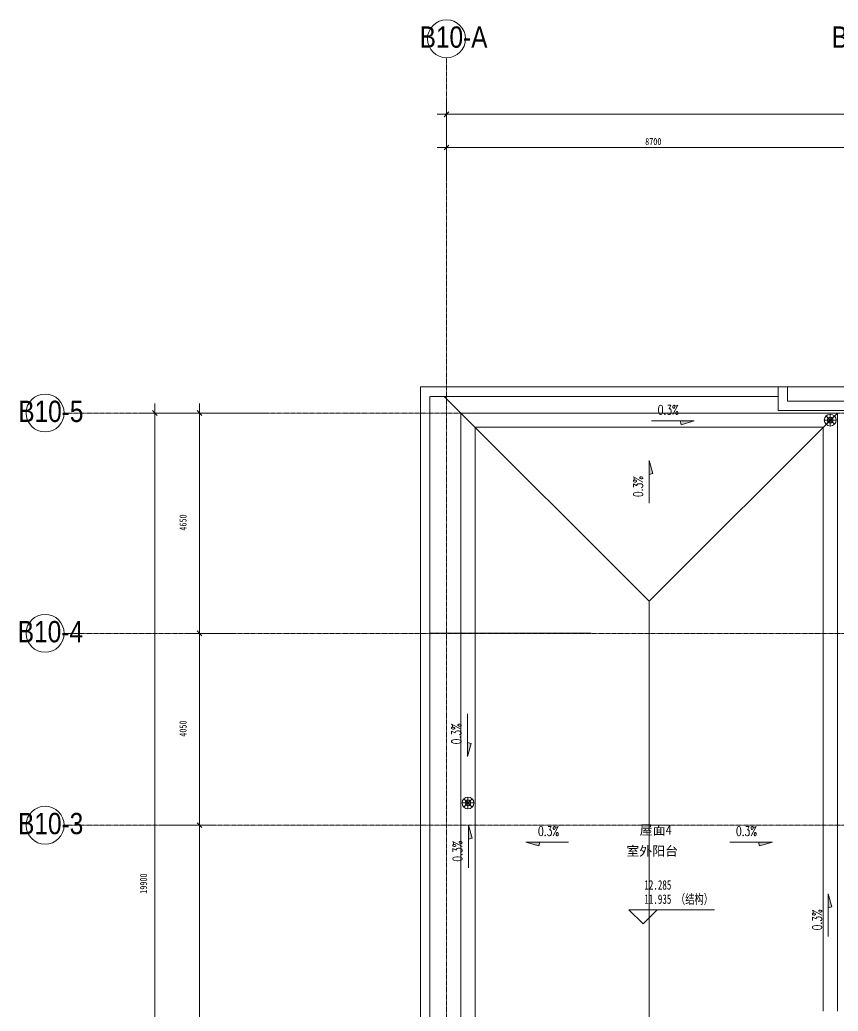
# Model space of a CAD drawing. Header units: millimetres. Extents: x 147592 to 200208, y -27981 to 8299.
# Drawn here: x 147592 to 164868, y -12625 to 8299 of the extents above; entities that cross this region are included whole.
import ezdxf

# ---------------------------------------------------------------- set-up
doc = ezdxf.new("R2010")
doc.units = ezdxf.units.MM
doc.linetypes.add('架空线_2_', pattern=[3.97, 2.38, -1.59])
doc.linetypes.add('轴网线', pattern=[22.24, 12.7, -3.18, 3.18, -3.18])
for name, color, linetype, lineweight in [('A-____-____-DIMS', 7, 'Continuous', 5), ('A-____-____-DIMS-100', 7, 'Continuous', 5), ('A-____-NOTE-TEXT', 7, 'Continuous', 5), ('A-DETL-____-OTLN', 7, 'Continuous', 5), ('A-WALL-____-OTLN', 7, 'Continuous', 13), ('G-____-____-DIMS', 7, 'Continuous', 5), ('G-____-____-TEXT', 7, 'Continuous', 5), ('I-WALL-____-OTLN', 7, 'Continuous', 13), ('Q-SPCQ-____-OTLN', 7, 'Continuous', 5), ('S-COLS-____-MCUT', 7, 'Continuous', 5), ('S-FNDN-____-OTLN', 7, 'Continuous', 5), ('S-GRID-____-IDEN', 7, 'Continuous', 5), ('S-GRID-____-OTLN', 7, 'Continuous', 5), ('S-STRS-____-MBND', 7, 'Continuous', 5), ('S-STRS-____-OTLN', 7, 'Continuous', 5)]:
    doc.layers.add(name, color=color, linetype=linetype, lineweight=lineweight)
doc.layers.add('A-FLOR-____-OTLN', color=7, linetype='Continuous', lineweight=13, true_color=0x007f00)
doc.styles.add('RomanD', font='romand__.ttf', dxfattribs={"width": 0.7, "height": 200})
doc.styles.add('TJ_FangSong_Narrow', font='', dxfattribs={"height": 450})
doc.styles.add('仿宋_1', font='', dxfattribs={"width": 0.7, "height": 150})
doc.styles.add('仿宋_2', font='', dxfattribs={"width": 0.7, "height": 200})
doc.styles.add('黑体', font='', dxfattribs={"height": 200})
doc.styles.get('TJ_FangSong_Narrow').set_extended_font_data('TJ_FangSong_Narrow')
doc.styles.get('仿宋_1').set_extended_font_data('FangSong')
doc.styles.get('仿宋_2').set_extended_font_data('FangSong')
doc.styles.get('黑体').set_extended_font_data('SimHei')
doc.dimstyles.new('对角线_-_1_5mm_仿宋', dxfattribs={"dimscale": 304.8, "dimtxt": 193.128667, "dimasz": 0.328084, "dimexe": 0.82021, "dimexo": 0.0625, "dimgap": 0.065617, "dimtad": 1, "dimdec": 0, "dimdsep": 46, "dimtxsty": '仿宋_1', "dimblk1": 'OBLIQUE', "dimblk2": 'OBLIQUE', "dimsah": 1, "dimcen": 0.09, "dimdle": 0.656168, "dimazin": 0, "dimtfac": 1, "dimtdec": 4, "dimtix": 1, "dimtmove": 2, "dimatfit": 3, "dimfxl": 2.624672, "dimfxlon": 1, "dimtvp": 1, "dimtolj": 1, "dimtzin": 0, "dimarcsym": 2})
doc.dimstyles.new('对角线_-_1_5mm_仿宋_1', dxfattribs={"dimscale": 304.8, "dimtxt": 193.128667, "dimasz": 0.328084, "dimexe": 0.82021, "dimexo": 0.0625, "dimgap": 0.065617, "dimtad": 1, "dimdec": 0, "dimdsep": 46, "dimtxsty": '仿宋_1', "dimblk1": 'OBLIQUE', "dimblk2": 'OBLIQUE', "dimsah": 1, "dimcen": 0.09, "dimdle": 0.656168, "dimazin": 0, "dimtfac": 1, "dimtdec": 4, "dimtix": 1, "dimtmove": 0, "dimatfit": 3, "dimfxl": 2.624672, "dimfxlon": 1, "dimtvp": 1, "dimtolj": 1, "dimtzin": 0, "dimarcsym": 2})

# ---------------------------------------------------------------- blocks, each defined once
blk = doc.blocks.new('雨水斗 2d - 地漏 R100-669040-四层给排水_消防平面图')
at = {"layer": 'Q-SPCQ-____-OTLN', "color": 251, "true_color": 0x515151}
for p, q in [((-125, 0), (-60, 0)), ((-42, 42), (-88, 88)), ((125, 0), (-60, 0)), ((88, 88), (-42, -42)), ((-42, 42), (88, -88)), ((0, 60), (0, 125)), ((0, 60), (0, -125)), ((-88, -88), (-42, -42))]:
    blk.add_line(p, q, dxfattribs=at)
for radius in [125, 60]:
    blk.add_circle((0, 0), radius, dxfattribs=at)
blk = doc.blocks.new('DIMBLOCK2-四层给排水_消防平面图')
at = {"layer": 'A-____-____-DIMS-100', "color": 173, "true_color": 0x5151ff}
for p, q in [((150583, -8700), (151633, -8700)), ((151383, -8700), (150583, -8700)), ((151383, -8700), (151333, -8650)), ((151383, -17400), (151383, -8700)), ((151383, -8700), (151433, -8750)), ((151383, -17400), (151333, -17350)), ((152086, -17400), (151133, -17400)), ((151383, -17400), (151433, -17450)), ((151383, -17400), (152086, -17400))]:
    blk.add_line(p, q, dxfattribs=at)
at = {"layer": 'A-____-____-DIMS-100', "color": 0, "insert": (150961, -13207), "char_height": 150, "width": 377.27, "attachment_point": 1, "rotation": 90, "line_spacing_factor": 0.898273, "style": '仿宋_1'}
blk.add_mtext('8700', dxfattribs=at)
blk = doc.blocks.new('_Oblique')
at = {"color": 0, "linetype": 'ByBlock', "lineweight": -2}
blk.add_line((-0.5, -0.5), (0.5, 0.5), dxfattribs=at)
blk = doc.blocks.new('DIMBLOCK3-四层给排水_消防平面图')
at = {"layer": 'A-____-____-DIMS-100', "color": 173, "true_color": 0x5151ff}
for p, q in [((151383, -4650), (151333, -4600)), ((152086, -4650), (151133, -4650)), ((151383, -8700), (151383, -4650)), ((151383, -4650), (151433, -4700)), ((151383, -4650), (152086, -4650)), ((150583, -8700), (151633, -8700)), ((151383, -8700), (150583, -8700)), ((151383, -8700), (151333, -8650)), ((151383, -8700), (151433, -8750))]:
    blk.add_line(p, q, dxfattribs=at)
at = {"layer": 'A-____-____-DIMS-100', "color": 0, "insert": (150961, -6832), "char_height": 150, "width": 377.27, "attachment_point": 1, "rotation": 90, "line_spacing_factor": 0.898273, "style": '仿宋_1'}
blk.add_mtext('4050', dxfattribs=at)
blk = doc.blocks.new('DIMBLOCK4-四层给排水_消防平面图')
at = {"layer": 'A-____-____-DIMS-100', "color": 173, "true_color": 0x5151ff}
for p, q in [((151383, 0), (151333, 50)), ((151383, -4650), (151383, 200)), ((152786, 0), (151133, 0)), ((151383, 0), (151433, -50)), ((151383, 0), (152786, 0)), ((151383, -4650), (151333, -4600)), ((152086, -4650), (151133, -4650)), ((151383, -4650), (151433, -4700)), ((151383, -4650), (152086, -4650))]:
    blk.add_line(p, q, dxfattribs=at)
at = {"layer": 'A-____-____-DIMS-100', "color": 0, "insert": (150961, -2482), "char_height": 150, "width": 377.27, "attachment_point": 1, "rotation": 90, "line_spacing_factor": 0.898273, "style": '仿宋_1'}
blk.add_mtext('4650', dxfattribs=at)
blk = doc.blocks.new('DIMBLOCK5-四层给排水_消防平面图')
at = {"layer": 'A-____-____-DIMS-100', "color": 173, "true_color": 0x5151ff}
for p, q in [((150441, 0), (150391, 50)), ((150441, -20100), (150441, 200)), ((152312, 0), (150191, 0)), ((150441, 0), (150491, -50)), ((150441, 0), (152312, 0)), ((150441, -19900), (150391, -19850)), ((152312, -19900), (150191, -19900)), ((150441, -19900), (150491, -19950)), ((150441, -19900), (152312, -19900))]:
    blk.add_line(p, q, dxfattribs=at)
at = {"layer": 'A-____-____-DIMS-100', "color": 0, "insert": (150128, -10146), "char_height": 150, "width": 471.59, "attachment_point": 1, "rotation": 90, "line_spacing_factor": 0.898273, "style": '仿宋_1'}
blk.add_mtext('19900', dxfattribs=at)
blk = doc.blocks.new('DIMBLOCK6-四层给排水_消防平面图')
at = {"layer": 'A-____-____-DIMS-100', "color": 173, "true_color": 0x5151ff}
for p, q in [((156600, 4901), (156600, 5855)), ((156600, 5605), (156650, 5655)), ((165300, 4485), (165300, 5855)), ((165300, 5605), (165350, 5655)), ((156400, 5605), (165300, 5605)), ((156600, 5605), (156550, 5555)), ((156600, 5605), (156600, 4901)), ((165300, 5605), (165250, 5555)), ((165300, 5605), (165300, 4485))]:
    blk.add_line(p, q, dxfattribs=at)
at = {"layer": 'A-____-____-DIMS-100', "color": 0, "insert": (160793, 5806), "char_height": 150, "width": 377.27, "attachment_point": 1, "line_spacing_factor": 0.898273, "style": '仿宋_1'}
blk.add_mtext('8700', dxfattribs=at)
blk = doc.blocks.new('DIMBLOCK10-四层给排水_消防平面图')
at = {"layer": 'A-____-____-DIMS-100', "color": 173, "true_color": 0x5151ff}
for p, q in [((156600, 4901), (156600, 6555)), ((191400, 3539), (191400, 6555)), ((156400, 6305), (191600, 6305)), ((156600, 6305), (156550, 6255)), ((156600, 6305), (156650, 6355)), ((156600, 6305), (156600, 4901)), ((191400, 6305), (191350, 6255)), ((191400, 6305), (191450, 6355)), ((191400, 6305), (191400, 3539))]:
    blk.add_line(p, q, dxfattribs=at)
at = {"layer": 'A-____-____-DIMS-100', "color": 0, "insert": (173804, 6506), "char_height": 150, "width": 471.59, "attachment_point": 1, "line_spacing_factor": 0.898273, "style": '仿宋_1'}
blk.add_mtext('34800', dxfattribs=at)
blk = doc.blocks.new('轴网 - R4_0-512320-四层给排水_消防平面图')
at = {"layer": 'S-GRID-____-IDEN', "color": 173, "true_color": 0x5151ff}
blk.add_circle((0, 0), 4, dxfattribs=at)
blk = doc.blocks.new('高程点 - 相对高程点-103621-四层给排水_消防平面图')
at = {"layer": 'G-____-____-DIMS', "color": 173, "true_color": 0x5151ff}
for p, q in [((15.06, 2.99), (-2.99, 2.99)), ((0, 0), (-2.99, 2.99)), ((0, 0), (2.99, 2.99))]:
    blk.add_line(p, q, dxfattribs=at)
blk = doc.blocks.new('TJ符号_排水箭头_小 - 排水箭头 小-2094122-四层给排水_消防平面图')
at = {"layer": 'A-____-NOTE-TEXT', "true_color": 0x888888}
blk.add_hatch(color=252, dxfattribs=at).paths.add_polyline_path([(2.73, -0.78), (0, 0), (2.95, 0)], flags=0)
at = {"layer": 'A-____-NOTE-TEXT', "color": 173, "true_color": 0x5151ff}
for p, q in [((0, 0), (2.73, -0.78)), ((0, 0), (9, 0)), ((2.73, -0.78), (2.95, 0))]:
    blk.add_line(p, q, dxfattribs=at)
blk = doc.blocks.new('TJ符号_排水箭头_小 - 排水箭头 小-2094220-四层给排水_消防平面图')
at = {"layer": 'A-____-NOTE-TEXT', "true_color": 0x888888}
blk.add_hatch(color=252, dxfattribs=at).paths.add_polyline_path([(2.73, 0.78), (2.95, 0), (0, 0)], flags=0)
at = {"layer": 'A-____-NOTE-TEXT', "color": 173, "true_color": 0x5151ff}
for p, q in [((0, 0), (2.73, 0.78)), ((2.73, 0.78), (2.95, 0)), ((0, 0), (9, 0))]:
    blk.add_line(p, q, dxfattribs=at)
blk = doc.blocks.new('YXQH_ST_B9-20_rvt-1-四层给排水_消防平面图')
at = {"layer": 'A-FLOR-____-OTLN', "color": 95, "lineweight": 18, "true_color": 0x51a751}
for p, q in [((165000, 550), (165800, 550)), ((165000, 250), (165000, 550)), ((165800, 550), (165800, 250)), ((176200, 550), (177100, 550)), ((176200, 250), (176200, 550)), ((177100, 550), (177100, -475)), ((167350, 250), (174650, 250)), ((168250, -50), (168250, -4390)), ((170900, -50), (168250, -50)), ((171100, -50), (170900, -50)), ((173750, -50), (171100, -50)), ((173750, -4390), (173750, -50)), ((176800, -475), (176800, -600)), ((177100, -475), (176800, -475)), ((165300, -1650), (165300, -1450)), ((168000, -1450), (168000, -1650)), ((174003, -1650), (174003, -1450)), ((176500, -1450), (176500, -1650)), ((176800, -1350), (176800, -6500)), ((168250, -4390), (168250, -4550)), ((173750, -4550), (173750, -4390)), ((171100, -4650), (170900, -4650)), ((170900, -6100), (171100, -6100)), ((170900, -6100), (171100, -6100)), ((170900, -6350), (169019, -6350)), ((171879, -6350), (171100, -6350)), ((176800, -6500), (176800, -6800)), ((178000, -6500), (182550, -6500)), ((178000, -6500), (178000, -6800)), ((182950, -6500), (183250, -6500)), ((183250, -6500), (183250, -6900)), ((176850, -6800), (176800, -6800)), ((176900, -6800), (176850, -6800)), ((177950, -6800), (177900, -6800)), ((178000, -6800), (177950, -6800)), ((183250, -6900), (182950, -6900)), ((182950, -7000), (182950, -8150)), ((182950, -8150), (182950, -8350)), ((170750, -8750), (170900, -8750)), ((171100, -8750), (171250, -8750)), ((176803, -17650), (176803, -17700)), ((178200, -17650), (176803, -17650)), ((182450, -17650), (181800, -17650)), ((165000, -20000), (165000, -17950)), ((176803, -19800), (176803, -20000)), ((166175, -20000), (165000, -20000)), ((169750, -20000), (168625, -20000)), ((169750, -20300), (169750, -20000)), ((173400, -20000), (173400, -20150)), ((176803, -20000), (173400, -20000)), ((176803, -20000), (177200, -20000)), ((173400, -20300), (169750, -20300))]:
    blk.add_line(p, q, dxfattribs=at)
at = {"layer": 'I-WALL-____-OTLN', "color": 251, "lineweight": 18, "true_color": 0x515151}
for p, q in [((156050, -17750), (156050, 550)), ((156250, 550), (156050, 550)), ((156250, 550), (163600, 550)), ((156250, 350), (156250, -17750)), ((163600, 350), (156250, 350)), ((163600, 50), (163600, 350)), ((182950, -8150), (185150, -8150)), ((182950, -8150), (182950, -8350)), ((185150, -8350), (185150, -8150)), ((184950, -8350), (182950, -8350)), ((184950, -20100), (184950, -8350)), ((185150, -8350), (185150, -20300)), ((156050, -17750), (156050, -17950)), ((156250, -17750), (165000, -17750)), ((165000, -17950), (165000, -17750)), ((165000, -17950), (156050, -17950)), ((177200, -20300), (177200, -20000)), ((177200, -20000), (177400, -20000)), ((177400, -20000), (177400, -20100)), ((177400, -20100), (184950, -20100)), ((177200, -20300), (177400, -20300)), ((184950, -20300), (177400, -20300)), ((184950, -20300), (185150, -20300))]:
    blk.add_line(p, q, dxfattribs=at)
at = {"layer": 'S-COLS-____-MCUT', "color": 251, "lineweight": 18, "true_color": 0x515151}
for p, q in [((165009, 250), (165000, 250)), ((165000, 250), (165000, -250)), ((165200, 250), (165009, 250)), ((165500, 250), (165200, 250)), ((165500, 150), (165500, 250)), ((176400, 250), (176200, 250)), ((176200, 250), (176200, 50)), ((176800, 250), (176400, 250)), ((176800, -350), (176800, 250)), ((165500, -50), (165500, 150)), ((176200, 50), (176200, -350)), ((165500, -250), (165500, -50)), ((165000, -250), (165030, -250)), ((165031, -250), (165200, -250)), ((165200, -250), (165500, -250)), ((176200, -350), (176600, -350)), ((176600, -350), (176800, -350)), ((182950, -6500), (182550, -6500)), ((182550, -6500), (182550, -6700)), ((182950, -6800), (182950, -6500)), ((182550, -6700), (182550, -7000)), ((182950, -6900), (182950, -6800)), ((182950, -7000), (182950, -6900)), ((182550, -7000), (182750, -7000)), ((182750, -7000), (182950, -7000)), ((165022, -8500), (165000, -8500)), ((165000, -8500), (165000, -9000)), ((165200, -8500), (165024, -8500)), ((165500, -8500), (165200, -8500)), ((165500, -9000), (165500, -8500)), ((176450, -8500), (176300, -8500)), ((176300, -8500), (176300, -9050)), ((176800, -8500), (176450, -8500)), ((176800, -9050), (176800, -8500)), ((182750, -8450), (182450, -8450)), ((182450, -8450), (182450, -8950)), ((182950, -8450), (182750, -8450)), ((182950, -8950), (182950, -8450)), ((170900, -8750), (170750, -8750)), ((170750, -8750), (170750, -8950)), ((171100, -8750), (170900, -8750)), ((171250, -8750), (171100, -8750)), ((171250, -8950), (171250, -8750)), ((170750, -8950), (170750, -9250)), ((171250, -9250), (171250, -8950)), ((182450, -8950), (182750, -8950)), ((182750, -8950), (182950, -8950)), ((165000, -9000), (165200, -9000)), ((165200, -9000), (165500, -9000)), ((176300, -9050), (176450, -9050)), ((176450, -9050), (176800, -9050)), ((170750, -9250), (170900, -9250)), ((170900, -9250), (171100, -9250)), ((171100, -9250), (171250, -9250)), ((165200, -17050), (165000, -17050)), ((165000, -17050), (165000, -17650)), ((165600, -17050), (165200, -17050)), ((165600, -17650), (165600, -17050)), ((173900, -17150), (173750, -17150)), ((173750, -17150), (173750, -17500)), ((174100, -17150), (173900, -17150)), ((174250, -17150), (174100, -17150)), ((174250, -17500), (174250, -17150)), ((182750, -17150), (182450, -17150)), ((182450, -17150), (182450, -17500)), ((182950, -17150), (182750, -17150)), ((182950, -17650), (182950, -17150)), ((170150, -17450), (169750, -17450)), ((169750, -17450), (169750, -17500)), ((169750, -17500), (169750, -17650)), ((170150, -17500), (170150, -17450)), ((170150, -17650), (170150, -17500)), ((171645, -17450), (171245, -17450)), ((171245, -17450), (171245, -17500)), ((171245, -17500), (171245, -17650)), ((171645, -17500), (171645, -17450)), ((171645, -17650), (171645, -17500)), ((173750, -17500), (173750, -17650)), ((174250, -17650), (174250, -17500)), ((182450, -17500), (182450, -17650)), ((165000, -17650), (165200, -17650)), ((165200, -17650), (165600, -17650)), ((169750, -17650), (170150, -17650)), ((171245, -17650), (171645, -17650)), ((173750, -17650), (174250, -17650)), ((182450, -17650), (182950, -17650)), ((169950, -19800), (169750, -19800)), ((169750, -19800), (169750, -19900)), ((170150, -19800), (169950, -19800)), ((170150, -20000), (170150, -19800)), ((171645, -19800), (171245, -19800)), ((171245, -19800), (171245, -20000)), ((171645, -20000), (171645, -19800)), ((169750, -19900), (169750, -20000)), ((169750, -20000), (169950, -20000)), ((169950, -20000), (170150, -20000)), ((171245, -20000), (171645, -20000))]:
    blk.add_line(p, q, dxfattribs=at)
at = {"layer": 'S-FNDN-____-OTLN', "color": 251, "lineweight": 18, "true_color": 0x515151}
for p, q in [((167600, -110), (165600, -110)), ((165600, -110), (165600, -310)), ((167600, -310), (167600, -110)), ((176200, -110), (174400, -110)), ((174400, -110), (174400, -310)), ((165600, -310), (167600, -310)), ((174400, -310), (176200, -310)), ((167600, -850), (165600, -850)), ((165600, -850), (165600, -1050)), ((167600, -1050), (167600, -850)), ((176200, -850), (174400, -850)), ((174400, -850), (174400, -1050)), ((176200, -1050), (176200, -850)), ((165600, -1050), (167600, -1050)), ((174400, -1050), (176200, -1050))]:
    blk.add_line(p, q, dxfattribs=at)
at = {"layer": 'S-STRS-____-MBND', "color": 251, "linetype": '架空线_2_', "lineweight": 18, "true_color": 0x515151}
for p, q in [((171445, -17700), (171445, -18700)), ((171445, -17700), (174825, -17700)), ((171705, -17700), (171705, -18700)), ((171705, -17700), (171705, -18700)), ((171965, -17700), (171965, -18700)), ((171965, -17700), (171965, -18700)), ((172225, -17700), (172225, -18700)), ((172225, -17700), (172225, -18700)), ((172485, -17700), (172485, -18700)), ((172485, -17700), (172485, -18700)), ((172745, -17700), (172745, -18700)), ((172745, -17700), (172745, -18700)), ((173005, -17700), (173005, -18700)), ((173005, -17700), (173005, -18700)), ((173265, -17700), (173265, -18700)), ((173265, -17700), (173265, -18700)), ((173525, -17700), (173525, -18700)), ((173525, -17700), (173525, -18700)), ((173785, -17700), (173785, -18700)), ((173785, -17700), (173785, -18700)), ((174045, -17700), (174045, -18700)), ((174045, -17700), (174045, -18700)), ((174305, -17700), (174305, -18700)), ((174305, -17700), (174305, -18700)), ((174565, -17700), (174565, -18700)), ((174565, -17700), (174565, -18700)), ((174825, -17700), (174825, -18700)), ((171445, -18700), (174825, -18700)), ((171495, -19800), (171495, -18800)), ((172822, -18800), (171495, -18800)), ((171755, -19800), (171755, -18800)), ((171755, -19800), (171755, -18800)), ((172015, -19800), (172015, -18800)), ((172015, -19800), (172015, -18800)), ((172275, -19800), (172275, -18800)), ((172275, -19800), (172275, -18800)), ((172535, -19800), (172535, -18800)), ((172535, -19800), (172535, -18800)), ((172795, -19800), (172795, -18800)), ((172795, -19800), (172795, -18800)), ((173055, -19800), (173055, -19300)), ((173055, -19800), (173055, -19300)), ((173200, -19800), (171495, -19800)), ((173288, -19800), (173200, -19800))]:
    blk.add_line(p, q, dxfattribs=at)
at = {"layer": 'S-STRS-____-MBND', "color": 251, "lineweight": 18, "true_color": 0x515151}
blk.add_line((172822, -18800), (173288, -19800), dxfattribs=at)
at = {"layer": 'S-STRS-____-OTLN', "color": 251, "lineweight": 18, "true_color": 0x515151}
for p, q in [((170900, -1790), (170900, -1530)), ((170900, -1790), (170900, -1530)), ((171100, -1790), (171100, -1530)), ((171100, -1790), (171100, -1530)), ((170900, -2050), (170900, -1790)), ((170900, -2050), (170900, -1790)), ((171100, -2050), (171100, -1790)), ((171100, -2050), (171100, -1790)), ((170900, -2310), (170900, -2050)), ((170900, -2310), (170900, -2050)), ((171100, -2310), (171100, -2050)), ((171100, -2310), (171100, -2050)), ((170900, -2570), (170900, -2310)), ((170900, -2570), (170900, -2310)), ((171100, -2570), (171100, -2310)), ((171100, -2570), (171100, -2310)), ((170900, -2830), (170900, -2570)), ((170900, -2830), (170900, -2570)), ((171100, -2830), (171100, -2570)), ((171100, -2830), (171100, -2570)), ((170900, -3090), (170900, -2830)), ((170900, -3090), (170900, -2830)), ((171100, -3090), (171100, -2830)), ((171100, -3090), (171100, -2830)), ((170900, -3350), (170900, -3090)), ((170900, -3350), (170900, -3090)), ((171100, -3350), (171100, -3090)), ((171100, -3350), (171100, -3090)), ((170900, -3610), (170900, -3350)), ((170900, -3610), (170900, -3350)), ((171100, -3610), (171100, -3350)), ((171100, -3610), (171100, -3350)), ((170900, -3870), (170900, -3610)), ((170900, -3870), (170900, -3610)), ((171100, -3870), (171100, -3610)), ((171100, -3870), (171100, -3610)), ((170900, -4130), (170900, -3870)), ((170900, -4130), (170900, -3870)), ((171100, -4130), (171100, -3870)), ((171100, -4130), (171100, -3870)), ((170900, -4390), (170900, -4130)), ((170900, -4390), (170900, -4130)), ((171100, -4390), (171100, -4130)), ((171100, -4390), (171100, -4130)), ((168250, -4390), (168250, -4550)), ((170900, -4650), (170900, -4390)), ((170900, -4650), (170900, -4390)), ((171100, -4650), (171100, -4390)), ((171100, -4650), (171100, -4390)), ((172525, -4390), (172525, -4650)), ((173750, -4390), (172525, -4390)), ((173750, -4390), (173750, -4650)), ((173750, -4650), (172525, -4650)), ((173055, -18800), (172822, -18800)), ((173082, -18800), (173055, -18800)), ((173055, -19300), (173055, -18800)), ((173315, -19300), (173315, -19200)), ((173315, -19800), (173315, -19400)), ((173315, -19800), (173288, -19800)), ((173548, -19800), (173315, -19800)), ((173575, -19800), (173548, -19800)), ((173835, -19800), (173575, -19800)), ((174095, -19800), (173835, -19800)), ((174355, -19800), (174095, -19800)), ((174615, -19800), (174355, -19800)), ((174875, -19800), (174615, -19800))]:
    blk.add_line(p, q, dxfattribs=at)
at = {"layer": 'S-STRS-____-OTLN', "color": 251, "linetype": '架空线_2_', "lineweight": 18, "true_color": 0x515151}
for p, q in [((173750, -4390), (172525, -4390)), ((173055, -19300), (173055, -18800)), ((173315, -19300), (173315, -19200)), ((173315, -19800), (173315, -19400))]:
    blk.add_line(p, q, dxfattribs=at)
blk = doc.blocks.new('YXQH_AR_B9-20_rvt-1-四层给排水_消防平面图')
at = {"layer": 'A-DETL-____-OTLN', "color": 251, "true_color": 0x515151}
for p, q in [((156552.5, 350), (160876.3, -3973.8)), ((156902.5, -17550), (156902.5, 0)), ((164850, 0), (156902.5, 0)), ((164850, 0), (160876.3, -3973.8)), ((164850, 0), (164850, -12625)), ((157202.5, -17250), (157202.5, -300)), ((164550, -300), (157202.5, -300)), ((164550, -300), (164550, -12625)), ((160876.3, -3973.8), (160876.3, -13576.2)), ((156250, -4649.7), (159650.4, -4649.7))]:
    blk.add_line(p, q, dxfattribs=at)
at = {"layer": 'A-FLOR-____-OTLN', "color": 8, "lineweight": 5, "true_color": 0x7f7f7f}
for p, q in [((165000, 550), (163600, 550)), ((163600, 550), (163600, 50)), ((157579.4, 350), (156250, 350)), ((163600, 50), (165000, 50))]:
    blk.add_line(p, q, dxfattribs=at)
at = {"layer": 'A-WALL-____-OTLN', "color": 251, "lineweight": 5, "true_color": 0x515151}
for p, q in [((156050, 550), (163600, 550)), ((156050, 550), (156050, 350)), ((163800, 550), (163600, 550)), ((163800, 550), (163800, 250)), ((156050, -17750), (156050, 350)), ((156250, 350), (156250, -17750)), ((163600, 350), (156250, 350)), ((163600, 50), (163600, 350)), ((163800, 250), (165000, 250)), ((163600, 50), (163800, 50)), ((165000, 50), (163800, 50))]:
    blk.add_line(p, q, dxfattribs=at)
at = {"layer": 'S-GRID-____-OTLN', "color": 173, "linetype": '轴网线', "true_color": 0x5151ff}
for p, q in [((156600, 7499.5), (156600, -27181.2)), ((199020.5, 0), (148525.8, 0)), ((199020.5, -4650), (148525.8, -4650)), ((199020.5, -8700), (148525.8, -8700))]:
    blk.add_line(p, q, dxfattribs=at)
at = {"color": 251, "lineweight": 5, "true_color": 0x515151}
for name, p, xscale, yscale, zscale, rotation in [('轴网 - R4_0-512320-四层给排水_消防平面图', (156600, 7899.5), 99.99999999999993, 99.99999999999993, 99.99999999999993, 180), ('轴网 - R4_0-512320-四层给排水_消防平面图', (148125.8, 0), 99.99999999999993, 99.99999999999993, 99.99999999999993, 89.99999999999984), ('TJ符号_排水箭头_小 - 排水箭头 小-2094220-四层给排水_消防平面图', (161829.5, -168), 99.99999999999999, 99.99999999999999, 99.99999999999999, 180), ('TJ符号_排水箭头_小 - 排水箭头 小-2094220-四层给排水_消防平面图', (160879.5, -1004.2), 99.99999999999999, 99.99999999999999, 99.99999999999999, 270.0000000000004), ('轴网 - R4_0-512320-四层给排水_消防平面图', (148125.8, -4650), 99.99999999999993, 99.99999999999993, 99.99999999999993, 89.99999999999984), ('TJ符号_排水箭头_小 - 排水箭头 小-2094122-四层给排水_消防平面图', (157042, -7251.7), 100, 100, 100, 89.99999999999892), ('轴网 - R4_0-512320-四层给排水_消防平面图', (148125.8, -8700), 99.99999999999993, 99.99999999999993, 99.99999999999993, 89.99999999999984), ('TJ符号_排水箭头_小 - 排水箭头 小-2094220-四层给排水_消防平面图', (157065.9, -8700), 100, 100, 100, 270.0000000000007), ('TJ符号_排水箭头_小 - 排水箭头 小-2094220-四层给排水_消防平面图', (163479.4, -9059.4), 99.99999999999999, 99.99999999999999, 99.99999999999999, 180), ('TJ符号_排水箭头_小 - 排水箭头 小-2094220-四层给排水_消防平面图', (164659.1, -10148.3), 100, 100, 100, 270.0000000000007)]:
    blk.add_blockref(name, p, dxfattribs=dict(at, xscale=xscale, yscale=yscale, zscale=zscale, rotation=rotation))
for p in [(164700, -150), (157052.5, -8230)]:
    blk.add_blockref('雨水斗 2d - 地漏 R100-669040-四层给排水_消防平面图', p, dxfattribs=at)
for name, p, xscale, yscale, zscale in [('TJ符号_排水箭头_小 - 排水箭头 小-2094122-四层给排水_消防平面图', (158273.1, -9059.4), 99.99999999999999, 99.99999999999999, 99.99999999999999), ('高程点 - 相对高程点-103621-四层给排水_消防平面图', (160747.6, -10784.9), 99.99999999999993, 99.99999999999993, 99.99999999999993)]:
    blk.add_blockref(name, p, dxfattribs=dict(at, xscale=xscale, yscale=yscale, zscale=zscale))
at = {"layer": 'A-____-NOTE-TEXT', "color": 251, "true_color": 0x515151, "char_height": 200, "width": 611.688, "attachment_point": 1, "style": 'RomanD'}
for insert in [(161059.9, 167.7), (158533.1, -8723.7), (162709.9, -8723.7)]:
    blk.add_mtext('0.3%', dxfattribs=dict(at, insert=insert))
at = {"layer": 'A-____-NOTE-TEXT', "color": 251, "true_color": 0x515151, "char_height": 200, "width": 611.688, "attachment_point": 1, "rotation": 90, "style": 'RomanD'}
for insert in [(160543.8, -1773.8), (156706.3, -6991.7), (156730.2, -9469.6), (164323.4, -10917.9)]:
    blk.add_mtext('0.3%', dxfattribs=dict(at, insert=insert))
at = {"layer": 'G-____-____-DIMS', "color": 251, "true_color": 0x515151, "insert": (160775.1, -9859.7), "char_height": 200, "width": 1853.983, "attachment_point": 1, "line_spacing_factor": 0.898273, "style": '仿宋_2'}
blk.add_mtext('12.285\\P11.935 （结构）', dxfattribs=at)
at = {"layer": 'G-____-____-TEXT', "color": 251, "true_color": 0x515151, "char_height": 200, "attachment_point": 1, "style": '黑体'}
for s, insert, width in [('屋面4', (160677.3, -8699.9), 921.941), ('室外阳台', (160397, -9145.1), 1475.105)]:
    blk.add_mtext(s, dxfattribs=dict(at, insert=insert, width=width))
at = {"layer": 'S-GRID-____-IDEN', "color": 251, "true_color": 0x515151, "char_height": 450, "attachment_point": 1, "style": 'TJ_FangSong_Narrow'}
for s, insert, width in [('B10-A', (156031.7, 8160), 1370.886), ('B10-B', (164731.7, 8160), 1370.886), ('B10-5', (147559.5, 260.6), 1362.869), ('B10-4', (147549.5, -4389.4), 1386.919), ('B10-3', (147556, -8439.4), 1370.886)]:
    blk.add_mtext(s, dxfattribs=dict(at, insert=insert, width=width))
at = {"layer": 'A-____-____-DIMS', "color": 173, "true_color": 0x5151ff}
for base, p2, override, picture, middle in [((191400, 6304.7), (191400, 3538.6), {"dimpost": '<>', "dimfxl": 34826.662137}, 'DIMBLOCK10-四层给排水_消防平面图', (174000, 6400.5)), ((165300, 5604.7), (165300, 4484.8), {"dimpost": '<>', "dimfxl": 8709.95669}, 'DIMBLOCK6-四层给排水_消防平面图', (160950, 5700.5))]:
    dim = blk.add_linear_dim(base=base, p1=(156600, 4901.1), p2=p2, dimstyle='对角线_-_1_5mm_仿宋_1', override=override, dxfattribs=at)
    dim.commit()
    dim.dimension.update_dxf_attribs({"geometry": picture, "text_midpoint": middle})
for base, p1, p2, override, picture, middle in [((150441.1, 0), (152311.7, -19900), (152311.7, 0), {"dimpost": '<>', "dimfxl": 19900}, 'DIMBLOCK5-四层给排水_消防平面图', (150227.7, -9910.7)), ((151382.9, 0), (152086.5, -4650), (152786.5, 0), {"dimpost": '<>', "dimfxl": 4702.393008}, 'DIMBLOCK4-四层给排水_消防平面图', (151061, -2293.6)), ((151382.9, -4650), (150582.9, -8700), (152086.5, -4650), {"dimpost": '<>', "dimfxl": 4320.089565}, 'DIMBLOCK3-四层给排水_消防平面图', (151061, -6643.6)), ((151382.9, -8700), (152086.5, -17400), (150582.9, -8700), {"dimpost": '<>', "dimfxl": 8828.967882}, 'DIMBLOCK2-四层给排水_消防平面图', (151061, -13018.6))]:
    dim = blk.add_linear_dim(base=base, p1=p1, p2=p2, angle=90, dimstyle='对角线_-_1_5mm_仿宋', override=override, dxfattribs=at)
    dim.commit()
    dim.dimension.update_dxf_attribs({"geometry": picture, "text_midpoint": middle, "dimtype": 160, "text_rotation": 90})

msp = doc.modelspace()

# ---------------------------------------------------------------- block references
at = {"lineweight": 5}
for name in ['YXQH_AR_B9-20_rvt-1-四层给排水_消防平面图', 'YXQH_ST_B9-20_rvt-1-四层给排水_消防平面图']:
    msp.add_blockref(name, (0, 0), dxfattribs=at)

doc.saveas('drawing.dxf')
